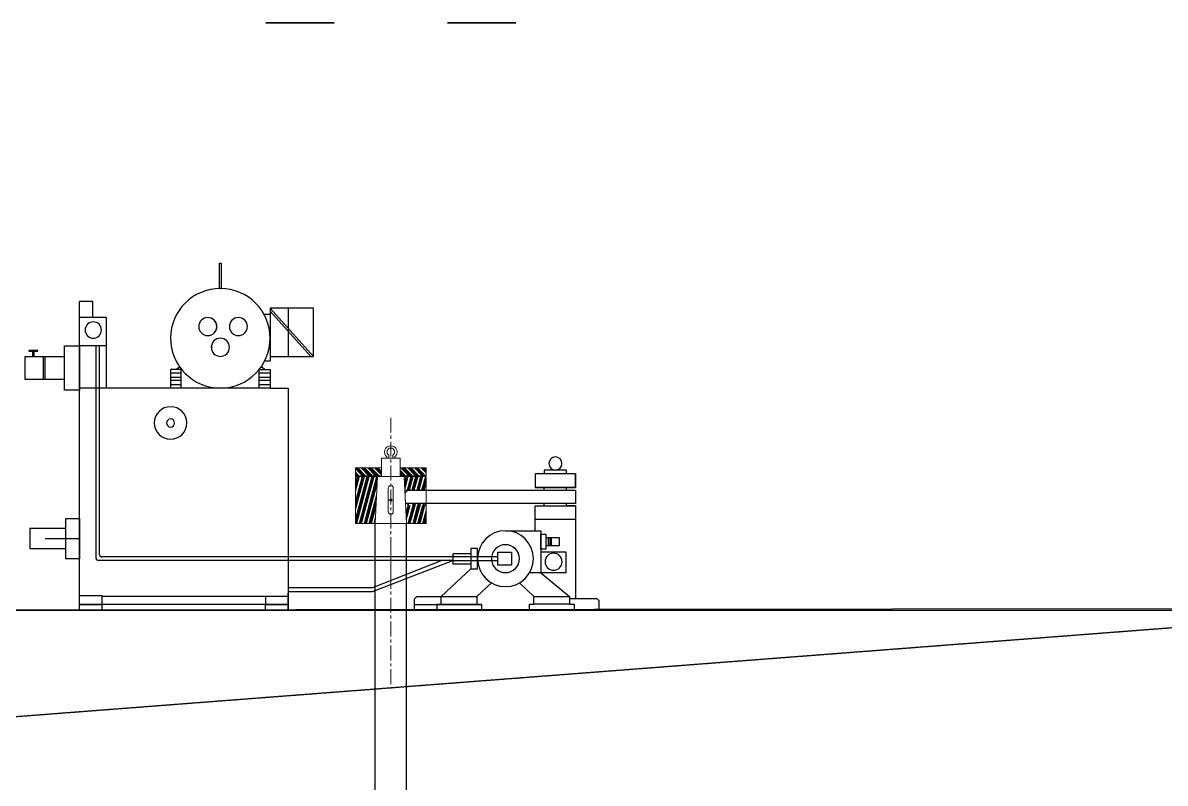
# Model space of a CAD drawing. Header units: inches. Extents: x 23291 to 181956, y 9161 to 51408.
# Drawn here: x 35630 to 38444, y 29855 to 31728 of the extents above; entities that cross this region are included whole.
import ezdxf

# ---------------------------------------------------------------- set-up
doc = ezdxf.new("R2010")
doc.units = ezdxf.units.IN
doc.header["$MEASUREMENT"] = 0
doc.linetypes.add('DASHEDX2', pattern=[1.5, 1, -0.5])
doc.linetypes.add('HIDDEN', pattern=[0.375, 0.25, -0.125])
for name, color, linetype in [('1', 3, 'Continuous'), ('PDF6_Geometry', 7, 'Continuous'), ('PDF9_Geometry', 7, 'Continuous'), ('PDF9_Solid Fills', 7, 'Continuous'), ('wl 2', 3, 'Continuous')]:
    doc.layers.add(name, color=color, linetype=linetype)
doc.layers.add('Hide', color=70, linetype='Continuous', lineweight=13, plot=False)

msp = doc.modelspace()

# ---------------------------------------------------------------- hatches: boundary and pattern name
at = {"layer": 'wl 2', "linetype": 'ByBlock', "true_color": 0x9898cc}
h = msp.add_hatch(dxfattribs=at)
h.set_pattern_fill('ANSI35', color=253, scale=550)
h.set_pattern_definition([(45, (-8435.48, -47105.92), (-97.22718, 97.22718), []), (45, (-8338.25, -47105.92), (-97.22718, 97.22718), [171.875, -34.375, 0, -34.375])])
h.paths.add_polyline_path([(36623.7, 30576.6), (36571.3, 30576.6), (36572.9, 30543.6), (36623.7, 30543.6)])

# ---------------------------------------------------------------- linework, layer by layer
for p, q in [((34749.3, 30281.1), (39024.9, 30285.8)), ((34750.6, 30281.2), (39024.5, 30281.2))]:
    msp.add_line(p, q)
msp.add_open_spline([(34750.6, 29952.4), (35946.9, 29444.2), (37677.8, 28674.5), (40065.5, 27740.8), (41120.6, 27390.4)], degree=3, knots=[0, 0, 0, 0, 3.550687, 6.365653, 6.365653, 6.365653, 6.365653])
msp.add_open_spline([(34750.6, 29952.4), (35946.9, 29444.2), (37677.8, 28674.5), (40065.5, 27740.8), (41120.6, 27390.4)], degree=3, knots=[0, 0, 0, 0, 3.550687, 6.365653, 6.365653, 6.365653, 6.365653])
at = {"layer": '1', "linetype": 'ByBlock'}
for p, q in [((36498.2, 26463.1), (36498.2, 30494.4)), ((36498.2, 29971.4), (36498.2, 30494.2)), ((36575.2, 26463.2), (36575.2, 30495.1)), ((36575.2, 29971.4), (36575.2, 30494.4)), ((36498.2, 26463.1), (36498.2, 30271.4)), ((36575.2, 26463.1), (36575.2, 30271))]:
    msp.add_line(p, q, dxfattribs=at)
at = {"layer": 'Hide', "linetype": 'HIDDEN'}
msp.add_line((34749.3, 30281.1), (41120.6, 30281.3), dxfattribs=at)
msp.add_line((34749.3, 30281.1), (41120.6, 30281.3), dxfattribs=at)
at = {"layer": 'PDF6_Geometry', "linetype": 'ByBlock', "lineweight": 35}
for points in [[(36397.2, 31727.7), (36228.7, 31727.7)], [(36676.2, 31727.7), (36844.7, 31727.7)], [(36397.2, 30281.1), (36228.8, 30281.1)], [(36676.2, 30281.1), (36844.7, 30281.1)]]:
    msp.add_lwpolyline(points, dxfattribs=at)
at = {"layer": 'PDF6_Geometry', "linetype": 'ByBlock', "lineweight": 18}
for points in [[(36536.7, 30754.8), (36536.7, 30718.3)], [(36536.7, 30754.8), (36536.7, 30718.3)], [(36536.7, 30710.8), (36536.7, 30703.3)], [(36536.7, 30710.8), (36536.7, 30703.3)], [(36526.7, 30655.3), (36526.7, 30658.3), (36523.7, 30661.8), (36521.7, 30666.3), (36521.2, 30670.8), (36522.2, 30675.3), (36524.7, 30679.8), (36527.7, 30682.8), (36532.2, 30684.8), (36536.7, 30685.8), (36541.2, 30684.8), (36545.7, 30682.8), (36548.7, 30679.8), (36551.2, 30675.3), (36552.2, 30670.8), (36551.2, 30666.3), (36549.7, 30661.8), (36546.2, 30658.3), (36546.2, 30655.3)], [(36526.7, 30655.3), (36526.7, 30658.3), (36523.7, 30661.8), (36521.7, 30666.3), (36521.2, 30670.8), (36522.2, 30675.3), (36524.7, 30679.8), (36527.7, 30682.8), (36532.2, 30684.8), (36536.7, 30685.8), (36541.2, 30684.8), (36545.7, 30682.8), (36548.7, 30679.8), (36551.2, 30675.3), (36552.2, 30670.8), (36551.2, 30666.3), (36549.7, 30661.8), (36546.2, 30658.3), (36546.2, 30655.3)], [(36536.7, 30695.8), (36536.7, 30659.3)], [(36536.7, 30695.8), (36536.7, 30659.3)], [(36559.7, 30631.4), (36623.7, 30631.4), (36623.7, 30611.9), (36559.7, 30611.9), (36559.7, 30655.3), (36513.7, 30655.3), (36513.7, 30611.9), (36449.7, 30611.9), (36449.7, 30631.4)], [(36559.7, 30631.4), (36623.7, 30631.4), (36623.7, 30611.9), (36559.7, 30611.9), (36559.7, 30655.3), (36513.7, 30655.3), (36513.7, 30611.9), (36449.7, 30611.9), (36449.7, 30631.4)], [(36536.7, 30651.9), (36536.7, 30644.4)], [(36536.7, 30651.9), (36536.7, 30644.4)], [(36469.2, 30611.9), (36449.7, 30631.4), (36513.7, 30631.4)], [(36469.2, 30611.9), (36449.7, 30631.4), (36513.7, 30631.4)], [(36466.7, 30611.9), (36449.7, 30628.9)], [(36466.7, 30611.9), (36449.7, 30628.9)], [(36458.2, 30611.9), (36449.7, 30620.4)], [(36458.2, 30611.9), (36449.7, 30620.4)], [(36455.7, 30611.9), (36449.7, 30617.9)], [(36455.7, 30611.9), (36449.7, 30617.9)], [(36471.7, 30611.9), (36452.7, 30631.4)], [(36471.7, 30611.9), (36452.7, 30631.4)], [(36474.7, 30611.9), (36455.2, 30631.4)], [(36474.7, 30611.9), (36455.2, 30631.4)], [(36482.7, 30611.9), (36463.7, 30631.4)], [(36482.7, 30611.9), (36463.7, 30631.4)], [(36485.7, 30611.9), (36466.2, 30631.4)], [(36485.7, 30611.9), (36466.2, 30631.4)], [(36488.2, 30611.9), (36469.2, 30631.4)], [(36488.2, 30611.9), (36469.2, 30631.4)], [(36491.2, 30611.9), (36471.7, 30631.4)], [(36491.2, 30611.9), (36471.7, 30631.4)], [(36499.2, 30611.9), (36479.7, 30631.4)], [(36499.2, 30611.9), (36479.7, 30631.4)], [(36502.2, 30611.9), (36482.7, 30631.4)], [(36502.2, 30611.9), (36482.7, 30631.4)], [(36504.7, 30611.9), (36485.2, 30631.4)], [(36504.7, 30611.9), (36485.2, 30631.4)], [(36507.7, 30611.9), (36488.2, 30631.4)], [(36507.7, 30611.9), (36488.2, 30631.4)], [(36513.7, 30613.9), (36496.2, 30631.4)], [(36513.7, 30613.9), (36496.2, 30631.4)], [(36513.7, 30616.9), (36499.2, 30631.4)], [(36513.7, 30616.9), (36499.2, 30631.4)], [(36513.7, 30619.4), (36501.7, 30631.4)], [(36513.7, 30619.4), (36501.7, 30631.4)], [(36513.7, 30622.4), (36504.7, 30631.4)], [(36513.7, 30622.4), (36504.7, 30631.4)], [(36513.7, 30630.4), (36512.7, 30631.4)], [(36513.7, 30630.4), (36512.7, 30631.4)], [(36536.7, 30637.4), (36536.7, 30600.4)], [(36536.7, 30637.4), (36536.7, 30600.4)], [(36573.2, 30611.9), (36559.7, 30625.4)], [(36573.2, 30611.9), (36559.7, 30625.4)], [(36570.2, 30611.9), (36559.7, 30622.4)], [(36570.2, 30611.9), (36559.7, 30622.4)], [(36567.7, 30611.9), (36559.7, 30619.9)], [(36567.7, 30611.9), (36559.7, 30619.9)], [(36564.7, 30611.9), (36559.7, 30616.9)], [(36564.7, 30611.9), (36559.7, 30616.9)], [(36581.2, 30611.9), (36561.7, 30631.4)], [(36581.2, 30611.9), (36561.7, 30631.4)], [(36584.2, 30611.9), (36564.7, 30631.4)], [(36584.2, 30611.9), (36564.7, 30631.4)], [(36586.7, 30611.9), (36567.2, 30631.4)], [(36586.7, 30611.9), (36567.2, 30631.4)], [(36589.7, 30611.9), (36570.2, 30631.4)], [(36589.7, 30611.9), (36570.2, 30631.4)], [(36597.7, 30611.9), (36578.2, 30631.4)], [(36597.7, 30611.9), (36578.2, 30631.4)], [(36600.2, 30611.9), (36581.2, 30631.4)], [(36600.2, 30611.9), (36581.2, 30631.4)], [(36603.2, 30611.9), (36583.7, 30631.4)], [(36603.2, 30611.9), (36583.7, 30631.4)], [(36605.7, 30611.9), (36586.7, 30631.4)], [(36605.7, 30611.9), (36586.7, 30631.4)], [(36614.2, 30611.9), (36594.7, 30631.4)], [(36614.2, 30611.9), (36594.7, 30631.4)], [(36616.7, 30611.9), (36597.7, 30631.4)], [(36616.7, 30611.9), (36597.7, 30631.4)], [(36619.7, 30611.9), (36600.2, 30631.4)], [(36619.7, 30611.9), (36600.2, 30631.4)], [(36622.2, 30611.9), (36602.7, 30631.4)], [(36622.2, 30611.9), (36602.7, 30631.4)], [(36623.7, 30618.9), (36611.2, 30631.4)], [(36623.7, 30618.9), (36611.2, 30631.4)], [(36623.7, 30621.4), (36613.7, 30631.4)], [(36623.7, 30621.4), (36613.7, 30631.4)], [(36623.7, 30624.4), (36616.7, 30631.4)], [(36623.7, 30624.4), (36616.7, 30631.4)], [(36623.7, 30626.9), (36619.2, 30631.4)], [(36623.7, 30626.9), (36619.2, 30631.4)], [(36452.7, 30611.9), (36449.7, 30614.9)], [(36452.7, 30611.9), (36449.7, 30614.9)], [(36450.2, 30611.9), (36449.7, 30612.4)], [(36450.2, 30611.9), (36449.7, 30612.4)], [(36449.7, 30494.4), (36623.7, 30494.4), (36623.7, 30610.4), (36559.7, 30610.4)], [(36449.7, 30528.4), (36471.7, 30610.4)], [(36449.7, 30572.9), (36459.7, 30610.4)], [(36449.7, 30535.4), (36469.7, 30610.4)], [(36449.7, 30580.4), (36457.7, 30610.4)], [(36472.7, 30494.4), (36503.7, 30610.4), (36498.2, 30494.4), (36449.7, 30494.4), (36449.7, 30610.4), (36513.7, 30610.4)], [(36449.7, 30498.4), (36479.7, 30610.4)], [(36449.7, 30542.9), (36467.7, 30610.4)], [(36449.7, 30587.9), (36455.7, 30610.4)], [(36449.7, 30505.9), (36477.7, 30610.4)], [(36449.7, 30550.4), (36465.7, 30610.4)], [(36449.7, 30595.4), (36453.7, 30610.4)], [(36449.7, 30494.4), (36623.7, 30494.4), (36623.7, 30610.4), (36559.7, 30610.4)], [(36449.7, 30528.4), (36471.7, 30610.4)], [(36449.7, 30572.9), (36459.7, 30610.4)], [(36449.7, 30535.4), (36469.7, 30610.4)], [(36449.7, 30580.4), (36457.7, 30610.4)], [(36472.7, 30494.4), (36503.7, 30610.4), (36498.2, 30494.4), (36449.7, 30494.4), (36449.7, 30610.4), (36513.7, 30610.4)], [(36449.7, 30498.4), (36479.7, 30610.4)], [(36449.7, 30542.9), (36467.7, 30610.4)], [(36449.7, 30587.9), (36455.7, 30610.4)], [(36449.7, 30505.9), (36477.7, 30610.4)], [(36449.7, 30550.4), (36465.7, 30610.4)], [(36449.7, 30595.4), (36453.7, 30610.4)], [(36450.7, 30494.4), (36481.7, 30610.4)], [(36450.7, 30494.4), (36481.7, 30610.4)], [(36452.7, 30494.4), (36483.7, 30610.4)], [(36452.7, 30494.4), (36483.7, 30610.4)], [(36458.7, 30494.4), (36489.7, 30610.4)], [(36458.7, 30494.4), (36489.7, 30610.4)], [(36460.7, 30494.4), (36491.7, 30610.4)], [(36460.7, 30494.4), (36491.7, 30610.4)], [(36462.7, 30494.4), (36493.7, 30610.4)], [(36462.7, 30494.4), (36493.7, 30610.4)], [(36464.7, 30494.4), (36495.7, 30610.4)], [(36464.7, 30494.4), (36495.7, 30610.4)], [(36470.7, 30494.4), (36501.7, 30610.4)], [(36470.7, 30494.4), (36501.7, 30610.4)], [(36474.7, 30494.4), (36503.2, 30601.4)], [(36474.7, 30494.4), (36503.2, 30601.4)], [(36476.7, 30494.4), (36502.7, 30592.4)], [(36476.7, 30494.4), (36502.7, 30592.4)], [(36575.2, 30494.4), (36569.7, 30610.4), (36513.7, 30610.4), (36503.7, 30610.4)], [(36575.2, 30494.4), (36569.7, 30610.4), (36513.7, 30610.4), (36503.7, 30610.4)], [(36513.7, 30611.9), (36513.7, 30610.9), (36512.7, 30610.4)], [(36513.7, 30611.9), (36513.7, 30610.9), (36512.7, 30610.4)], [(36536.7, 30592.9), (36536.7, 30585.4)], [(36536.7, 30592.9), (36536.7, 30585.4)], [(36560.7, 30610.4), (36559.7, 30610.9), (36559.7, 30611.9)], [(36560.7, 30610.4), (36559.7, 30610.9), (36559.7, 30611.9)], [(36570.2, 30596.9), (36573.7, 30610.4)], [(36570.2, 30596.9), (36573.7, 30610.4)], [(36570.7, 30584.4), (36577.7, 30610.4)], [(36570.7, 30590.9), (36575.7, 30610.4)], [(36570.7, 30584.4), (36577.7, 30610.4)], [(36570.7, 30590.9), (36575.7, 30610.4)], [(36571.2, 30578.4), (36579.7, 30610.4)], [(36571.2, 30578.4), (36579.7, 30610.4)], [(36576.6, 30576.6), (36585.7, 30610.4)], [(36576.6, 30576.6), (36585.7, 30610.4)], [(36578.6, 30576.6), (36587.7, 30610.4)], [(36578.6, 30576.6), (36587.7, 30610.4)], [(36580.6, 30576.6), (36589.7, 30610.4)], [(36580.6, 30576.6), (36589.7, 30610.4)], [(36582.6, 30576.6), (36591.7, 30610.4)], [(36582.6, 30576.6), (36591.7, 30610.4)], [(36588.6, 30576.6), (36597.7, 30610.4)], [(36588.6, 30576.6), (36597.7, 30610.4)], [(36590.6, 30576.6), (36599.7, 30610.4)], [(36590.6, 30576.6), (36599.7, 30610.4)], [(36592.6, 30576.6), (36601.7, 30610.4)], [(36592.6, 30576.6), (36601.7, 30610.4)], [(36594.6, 30576.6), (36603.7, 30610.4)], [(36594.6, 30576.6), (36603.7, 30610.4)], [(36600.6, 30576.6), (36609.7, 30610.4)], [(36600.6, 30576.6), (36609.7, 30610.4)], [(36602.6, 30576.6), (36611.7, 30610.4)], [(36602.6, 30576.6), (36611.7, 30610.4)], [(36604.6, 30576.6), (36613.7, 30610.4)], [(36604.6, 30576.6), (36613.7, 30610.4)], [(36606.6, 30576.6), (36615.7, 30610.4)], [(36606.6, 30576.6), (36615.7, 30610.4)], [(36612.6, 30576.6), (36621.7, 30610.4)], [(36612.6, 30576.6), (36621.7, 30610.4)], [(36614.6, 30576.6), (36623.7, 30609.9)], [(36614.7, 30576.6), (36623.7, 30609.9)], [(36616.7, 30576.6), (36623.7, 30602.4)], [(36616.7, 30576.6), (36623.7, 30602.4)], [(36618.7, 30576.6), (36623.7, 30594.9)], [(36618.7, 30576.6), (36623.7, 30594.9)], [(36482.7, 30494.4), (36501.7, 30564.9)], [(36482.7, 30494.4), (36501.7, 30564.9)], [(36536.7, 30578.4), (36536.7, 30541.4)], [(36536.7, 30578.4), (36536.7, 30541.4)], [(36572, 30562.3), (36571.7, 30562.9)], [(36572, 30562.3), (36571.7, 30562.9)], [(36484.7, 30494.4), (36501.2, 30555.4)], [(36484.7, 30494.4), (36501.2, 30555.4)], [(36486.7, 30494.4), (36500.7, 30546.4)], [(36486.7, 30494.4), (36500.7, 30546.4)], [(36488.7, 30494.4), (36500.2, 30537.4)], [(36488.7, 30494.4), (36500.2, 30537.4)], [(36541.7, 30551.9), (36531.2, 30551.9)], [(36541.7, 30551.9), (36531.2, 30551.9)], [(36536.7, 30533.9), (36536.7, 30526.9)], [(36536.7, 30533.9), (36536.7, 30526.9)], [(36572.2, 30557.9), (36572.2, 30557.9)], [(36572.2, 30557.9), (36572.2, 30557.9)], [(36572.5, 30551.8), (36572.2, 30552.4)], [(36572.5, 30551.8), (36572.2, 30552.4)], [(36574.2, 30521.4), (36578.7, 30538.9), (36576.4, 30543.6)], [(36574.2, 30521.4), (36578.7, 30538.9), (36576.4, 30543.6)], [(36574.2, 30515.4), (36580.7, 30538.9)], [(36574.2, 30515.4), (36580.7, 30538.9)], [(36574.7, 30502.4), (36584.7, 30538.9)], [(36574.7, 30508.9), (36582.7, 30538.9)], [(36574.7, 30502.4), (36584.7, 30538.9)], [(36574.7, 30508.9), (36582.7, 30538.9)], [(36578.7, 30494.4), (36590.7, 30538.9)], [(36578.7, 30494.4), (36590.7, 30538.9)], [(36581.2, 30538.9), (36578.9, 30543.6)], [(36581.2, 30538.9), (36579, 30543.6)], [(36580.7, 30494.4), (36592.7, 30538.9)], [(36580.7, 30494.4), (36592.7, 30538.9)], [(36582.7, 30494.4), (36594.7, 30538.9)], [(36582.7, 30494.4), (36594.7, 30538.9)], [(36584.7, 30494.4), (36596.7, 30538.9)], [(36584.7, 30494.4), (36596.7, 30538.9)], [(36591.7, 30538.9), (36589.5, 30543.6)], [(36591.7, 30538.9), (36589.5, 30543.6)], [(36590.7, 30494.4), (36602.7, 30538.9)], [(36590.7, 30494.4), (36602.7, 30538.9)], [(36593.7, 30538.9), (36591.5, 30543.6)], [(36593.7, 30538.9), (36591.5, 30543.6)], [(36592.7, 30494.4), (36604.7, 30538.9)], [(36592.7, 30494.4), (36604.7, 30538.9)], [(36595.7, 30538.9), (36593.5, 30543.6)], [(36595.7, 30538.9), (36593.5, 30543.6)], [(36594.7, 30494.4), (36606.7, 30538.9), (36604.4, 30543.6)], [(36594.7, 30494.4), (36606.7, 30538.9), (36604.4, 30543.6)], [(36598.2, 30538.9), (36595.9, 30543.6)], [(36598.2, 30538.9), (36595.9, 30543.6)], [(36596.7, 30494.4), (36608.7, 30538.9), (36606.5, 30543.6)], [(36596.7, 30494.4), (36608.7, 30538.9), (36606.5, 30543.6)], [(36604.2, 30538.9), (36602, 30543.6)], [(36604.2, 30538.9), (36602, 30543.6)], [(36602.7, 30494.4), (36614.7, 30538.9)], [(36602.7, 30494.4), (36614.7, 30538.9)], [(36604.7, 30494.4), (36616.7, 30538.9)], [(36604.7, 30494.4), (36616.7, 30538.9)], [(36606.7, 30494.4), (36618.7, 30538.9)], [(36606.7, 30494.4), (36618.7, 30538.9)], [(36610.7, 30538.9), (36608.5, 30543.6)], [(36610.7, 30538.9), (36608.5, 30543.6)], [(36608.7, 30494.4), (36620.7, 30538.9)], [(36608.7, 30494.4), (36620.7, 30538.9)], [(36617.2, 30538.9), (36615, 30543.6)], [(36617.2, 30538.9), (36615, 30543.6)], [(36619.2, 30538.9), (36617, 30543.6)], [(36619.2, 30538.9), (36617, 30543.6)], [(36621.7, 30538.9), (36619.4, 30543.6)], [(36621.7, 30538.9), (36619.4, 30543.6)], [(36624.2, 30538.9), (36623.7, 30539.4), (36624.2, 30538.9), (36623.7, 30539.4), (36623.7, 30538.9), (36621.5, 30543.6)], [(36624.2, 30538.9), (36623.7, 30539.4), (36624.2, 30538.9), (36623.7, 30539.4), (36623.7, 30538.9), (36621.5, 30543.6)], [(36623.7, 30556.9), (36623.7, 30556.4), (36623.7, 30556.9)], [(36623.7, 30556.9), (36623.7, 30556.4), (36623.7, 30556.9)], [(36494.7, 30494.4), (36498.7, 30509.9)], [(36494.7, 30494.4), (36498.7, 30509.9)], [(36536.7, 30519.4), (36536.7, 30482.4)], [(36536.7, 30519.4), (36536.7, 30482.4)], [(36614.7, 30494.4), (36623.7, 30527.9)], [(36614.7, 30494.4), (36623.7, 30527.9)], [(36616.7, 30494.4), (36623.7, 30520.4)], [(36616.7, 30494.4), (36623.7, 30520.4)], [(36618.7, 30494.4), (36623.7, 30512.9)], [(36618.7, 30494.4), (36623.7, 30512.9)], [(36620.7, 30494.4), (36623.7, 30505.4)], [(36620.7, 30494.4), (36623.7, 30505.4)], [(36496.7, 30494.4), (36498.2, 30500.4)], [(36496.7, 30494.4), (36498.2, 30500.4)], [(36536.7, 30475.4), (36536.7, 30467.9)], [(36536.7, 30475.4), (36536.7, 30467.9)], [(36575.2, 30494.4), (36623.7, 30494.4)], [(36575.2, 30494.4), (36623.7, 30494.4)], [(36536.7, 30460.4), (36536.7, 30333.2)], [(36536.7, 30460.4), (36536.7, 30333.2)], [(36498.2, 30109.1), (36498.2, 30312.1)], [(36498.2, 30109.1), (36498.2, 30312.1)], [(36536.7, 30326.6), (36536.7, 30319.1)], [(36536.7, 30326.6), (36536.7, 30319.1)], [(36536.7, 30311.6), (36536.7, 30275.1)], [(36536.7, 30311.6), (36536.7, 30275.1)], [(36536.7, 30267.6), (36536.7, 30260.1)], [(36536.7, 30267.6), (36536.7, 30260.1)], [(36536.7, 30252.6), (36536.7, 30216.1)], [(36536.7, 30252.6), (36536.7, 30216.1)], [(36536.7, 30208.6), (36536.7, 30201.1)], [(36536.7, 30208.6), (36536.7, 30201.1)], [(36536.7, 30194.1), (36536.7, 30157.1)], [(36536.7, 30194.1), (36536.7, 30157.1)], [(36536.7, 30149.6), (36536.7, 30142.6)], [(36536.7, 30149.6), (36536.7, 30142.6)], [(36536.7, 30135.1), (36536.7, 30098.1)], [(36536.7, 30135.1), (36536.7, 30098.1)]]:
    msp.add_lwpolyline(points, dxfattribs=at)
msp.add_lwpolyline([(36541.7, 30655.3), (36541.7, 30662.8, 3.443356), (36531.7, 30662.8), (36531.7, 30655.3)], format="xyb", dxfattribs=at)
msp.add_lwpolyline([(36541.7, 30655.3), (36541.7, 30662.8, 3.443356), (36531.7, 30662.8), (36531.7, 30655.3)], format="xyb", dxfattribs=at)
for points in [[(36542.7, 30581.4), (36542.7, 30523.4), (36542.2, 30520.4), (36539.7, 30517.9), (36536.7, 30516.9), (36533.7, 30517.9), (36531.2, 30520.4), (36530.2, 30523.4), (36530.2, 30581.4), (36531.2, 30584.4), (36533.7, 30586.9), (36536.7, 30587.9), (36539.7, 30586.9), (36542.2, 30584.4)], [(36542.7, 30581.4), (36542.7, 30523.4), (36542.2, 30520.4), (36539.7, 30517.9), (36536.7, 30516.9), (36533.7, 30517.9), (36531.2, 30520.4), (36530.2, 30523.4), (36530.2, 30581.4), (36531.2, 30584.4), (36533.7, 30586.9), (36536.7, 30587.9), (36539.7, 30586.9), (36542.2, 30584.4)], [(36534.2, 30551.9), (36535.2, 30553.9), (36536.7, 30554.4), (36538.2, 30553.9), (36539.2, 30551.9), (36538.2, 30550.4), (36536.7, 30549.9), (36535.2, 30550.4)], [(36534.2, 30551.9), (36535.2, 30553.9), (36536.7, 30554.4), (36538.2, 30553.9), (36539.2, 30551.9), (36538.2, 30550.4), (36536.7, 30549.9), (36535.2, 30550.4)], [(36534.7, 30551.9), (36535.2, 30553.4), (36536.7, 30553.9), (36538.2, 30553.4), (36538.7, 30551.9), (36538.2, 30550.9), (36536.7, 30550.4), (36535.2, 30550.9)], [(36534.7, 30551.9), (36535.2, 30553.4), (36536.7, 30553.9), (36538.2, 30553.4), (36538.7, 30551.9), (36538.2, 30550.9), (36536.7, 30550.4), (36535.2, 30550.9)], [(36624.2, 30556.9), (36623.7, 30557.4), (36624.2, 30556.9), (36623.7, 30557.4)], [(36624.2, 30556.9), (36623.7, 30557.4), (36624.2, 30556.9), (36623.7, 30557.4)]]:
    msp.add_lwpolyline(points, close=True, dxfattribs=at)
at = {"layer": 'PDF9_Geometry', "lineweight": 25}
for p, q in [((36114.5, 31073.1), (36114.5, 31136)), ((36114.5, 31136), (36118.9, 31136)), ((36114.5, 31073.1), (36114.5, 31136)), ((36114.5, 31136), (36118.9, 31136)), ((36118.9, 31136), (36118.9, 31073.1)), ((36118.9, 31136), (36118.9, 31073.1)), ((36118.9, 31073.1), (36116.7, 31073.1)), ((36116.7, 31073.1), (36118.9, 31073.1)), ((36118.9, 31073.1), (36116.7, 31073.1)), ((36116.7, 31073.1), (36118.9, 31073.1)), ((35769.5, 30281.1), (35769.5, 31041.2)), ((35802.7, 31041.2), (35769.5, 31041.2)), ((35769.6, 30281.1), (35769.6, 31041.2)), ((35802.7, 31041.2), (35769.6, 31041.2)), ((35802.7, 31002.8), (35802.7, 31041.2)), ((35802.7, 31002.8), (35802.7, 31041.2)), ((36346.2, 31024.7), (36239.2, 31024.7)), ((36239.2, 31024.7), (36239.2, 30965.5)), ((36239.2, 31024.7), (36346.2, 30906.1)), ((36346.2, 30906.1), (36239.2, 31024.7)), ((36339.4, 30906.1), (36239.2, 31017.1)), ((36346.2, 31024.7), (36239.3, 31024.7)), ((36239.3, 31024.7), (36239.3, 30965.5)), ((36239.3, 31024.7), (36346.2, 30906.1)), ((36346.2, 30906.1), (36239.3, 31024.7)), ((36339.4, 30906.1), (36239.3, 31017.1)), ((36283.4, 31024.7), (36283.4, 30906.1)), ((36283.4, 31024.7), (36283.4, 30906.1)), ((36346.2, 30906.1), (36346.2, 31024.7)), ((36346.2, 30906.1), (36346.2, 31024.7)), ((35769.5, 31002.8), (35835.6, 31002.8)), ((35769.6, 31002.8), (35835.7, 31002.8)), ((35835.6, 31002.8), (35835.6, 30965.5)), ((35835.7, 31002.8), (35835.7, 30965.5)), ((36239.2, 31009.3), (36223.6, 31009.3)), ((36239.3, 31009.3), (36223.7, 31009.3)), ((35769.5, 30932.4), (35769.5, 30965.5)), ((35769.6, 30932.4), (35769.6, 30965.5)), ((35835.6, 30965.5), (35835.6, 30827.9)), ((35835.7, 30965.5), (35835.7, 30827.9)), ((36239.2, 30965.5), (36239.2, 30893.9)), ((36239.3, 30965.5), (36239.3, 30893.9)), ((35732.9, 30823), (35732.9, 30932.4)), ((35732.9, 30932.4), (35769.5, 30932.4)), ((35732.9, 30823), (35732.9, 30932.4)), ((35732.9, 30932.4), (35769.6, 30932.4)), ((35769.5, 30932.4), (35769.5, 30823)), ((35835.6, 30932.4), (35769.5, 30932.4)), ((35769.6, 30932.4), (35769.6, 30823)), ((35835.7, 30932.4), (35769.6, 30932.4)), ((35810.6, 30411.9), (35810.6, 30932.4)), ((35810.6, 30411.9), (35810.6, 30932.4)), ((35819.4, 30417.3), (35819.4, 30932.4)), ((35819.4, 30417.3), (35819.4, 30932.4)), ((35732.9, 30905.1), (35635.1, 30905.1)), ((35635.1, 30905.1), (35635.1, 30850.3)), ((35732.9, 30905.1), (35635.2, 30905.1)), ((35635.2, 30905.1), (35635.2, 30850.3)), ((35649.4, 30920.9), (35645, 30920.9)), ((35645, 30920.9), (35645, 30918.7)), ((35645, 30918.7), (35667, 30918.7)), ((35649.4, 30920.9), (35645.1, 30920.9)), ((35645.1, 30920.9), (35645.1, 30918.7)), ((35645.1, 30918.7), (35667, 30918.7)), ((35667, 30920.9), (35649.4, 30920.9)), ((35667, 30920.9), (35649.4, 30920.9)), ((35653.8, 30918.7), (35653.8, 30905.1)), ((35653.8, 30918.7), (35653.8, 30905.1)), ((35658.2, 30905.1), (35658.2, 30918.7)), ((35658.2, 30905.1), (35658.2, 30918.7)), ((35667, 30918.7), (35667, 30920.9)), ((35667, 30918.7), (35667, 30920.9)), ((35680.4, 30905.1), (35680.4, 30850.3)), ((35680.4, 30905.1), (35680.4, 30850.3)), ((35684.1, 30905.1), (35684.1, 30850.3)), ((35684.1, 30905.1), (35684.1, 30850.3)), ((36239.2, 30906.1), (36346.2, 30906.1)), ((36239.3, 30906.1), (36346.2, 30906.1)), ((36020.3, 30873.4), (35993.7, 30873.4)), ((35993.7, 30873.4), (35993.7, 30828.4)), ((36020.3, 30873.4), (35993.8, 30873.4)), ((35993.8, 30873.4), (35993.8, 30828.4)), ((36006.9, 30873.4), (36016.3, 30880)), ((36006.9, 30873.4), (36016.4, 30880)), ((36020.3, 30827.9), (36020.3, 30873.4)), ((36020.3, 30827.9), (36020.3, 30873.4)), ((36212.7, 30828.4), (36212.7, 30873.4)), ((36212.7, 30873.4), (36239.2, 30873.4)), ((36212.7, 30828.4), (36212.7, 30873.4)), ((36212.7, 30873.4), (36239.3, 30873.4)), ((36226.1, 30873.4), (36216.8, 30880)), ((36226.1, 30873.4), (36216.9, 30880)), ((36239.2, 30893.9), (36225.4, 30893.9)), ((36239.3, 30893.9), (36225.4, 30893.9)), ((36239.2, 30873.4), (36239.2, 30827.9)), ((36239.3, 30873.4), (36239.3, 30827.9)), ((35635.1, 30850.3), (35732.9, 30850.3)), ((35635.2, 30850.3), (35732.9, 30850.3)), ((36020.3, 30864.7), (35993.7, 30864.7)), ((36020.3, 30854.2), (35993.7, 30854.2)), ((36020.3, 30846.2), (35993.7, 30846.2)), ((36020.3, 30864.7), (35993.8, 30864.7)), ((36020.3, 30854.2), (35993.8, 30854.2)), ((36020.3, 30846.2), (35993.8, 30846.2)), ((36239.2, 30864.7), (36212.7, 30864.7)), ((36239.3, 30864.7), (36212.7, 30864.7)), ((36239.2, 30854.2), (36212.7, 30854.2)), ((36239.3, 30854.2), (36212.7, 30854.2)), ((36239.2, 30846.2), (36212.7, 30846.2)), ((36239.3, 30846.2), (36212.7, 30846.2)), ((35769.5, 30823), (35732.9, 30823)), ((35769.6, 30823), (35732.9, 30823)), ((36239.2, 30827.9), (35769.5, 30827.9)), ((36239.3, 30827.9), (35769.6, 30827.9)), ((36020.3, 30836.2), (35993.7, 30836.2)), ((36020.3, 30836.2), (35993.8, 30836.2)), ((36239.2, 30836.2), (36212.7, 30836.2)), ((36239.3, 30836.2), (36212.7, 30836.2)), ((36239.2, 30827.9), (36283.4, 30827.9)), ((36239.3, 30827.9), (36283.4, 30827.9)), ((36283.4, 30827.9), (36283.4, 30281.1)), ((36283.4, 30827.9), (36283.4, 30281.1)), ((36892.5, 30616.3), (36892.5, 30583.1)), ((36991.5, 30616.3), (36892.5, 30616.3)), ((36892.5, 30616.3), (36892.5, 30583.1)), ((36991.6, 30616.3), (36892.5, 30616.3)), ((36969.6, 30625.5), (36914.5, 30625.5)), ((36914.5, 30625.5), (36914.5, 30616.3)), ((36969.6, 30625.5), (36914.5, 30625.5)), ((36914.5, 30625.5), (36914.5, 30616.3)), ((36969.6, 30616.3), (36969.6, 30625.5)), ((36969.6, 30616.3), (36969.6, 30625.5)), ((36991.5, 30616.3), (36991.5, 30583.1)), ((36991.5, 30583.1), (36991.5, 30616.3)), ((36991.6, 30616.3), (36991.6, 30583.1)), ((36991.6, 30583.1), (36991.6, 30616.3)), ((36571.3, 30576.6), (36892.5, 30576.6)), ((36571.3, 30576.6), (36892.5, 30576.6)), ((36991.5, 30583.1), (36892.5, 30583.1)), ((36892.5, 30583.1), (36991.5, 30583.1)), ((36991.6, 30583.1), (36892.5, 30583.1)), ((36892.5, 30583.1), (36991.6, 30583.1)), ((36892.5, 30576.6), (36991.5, 30576.6)), ((36892.5, 30576.6), (36991.6, 30576.6)), ((36914.5, 30576.6), (36914.5, 30583.1)), ((36914.5, 30576.6), (36914.5, 30583.1)), ((36969.6, 30576.6), (36969.6, 30583.1)), ((36969.6, 30576.6), (36969.6, 30583.1)), ((36991.5, 30576.6), (36991.5, 30543.7)), ((36991.6, 30576.6), (36991.6, 30543.7)), ((36892.5, 30543.7), (36572.9, 30543.6)), ((36892.5, 30543.7), (36572.9, 30543.6)), ((36991.5, 30543.7), (36892.5, 30543.7)), ((36991.6, 30543.7), (36892.5, 30543.7)), ((36892.5, 30476.2), (36892.5, 30537.6)), ((36892.5, 30537.6), (36991.5, 30537.6)), ((36892.5, 30537.6), (36914.5, 30537.6)), ((36892.5, 30476.2), (36892.5, 30537.6)), ((36892.5, 30537.6), (36991.6, 30537.6)), ((36892.5, 30537.6), (36914.5, 30537.6)), ((36914.5, 30537.6), (36914.5, 30543.7)), ((36914.5, 30537.6), (36914.5, 30543.7)), ((36969.6, 30537.6), (36969.6, 30543.7)), ((36969.6, 30537.6), (36969.6, 30543.7)), ((36991.5, 30537.6), (36969.6, 30537.6)), ((36991.6, 30537.6), (36969.6, 30537.6)), ((36991.5, 30537.6), (36991.5, 30309.9)), ((36991.6, 30537.6), (36991.6, 30309.9)), ((35736.2, 30407.5), (35736.2, 30506.9)), ((35736.2, 30506.9), (35769.5, 30506.9)), ((35736.2, 30407.5), (35736.2, 30506.9)), ((35736.2, 30506.9), (35769.6, 30506.9)), ((35769.5, 30506.9), (35769.5, 30407.5)), ((35769.6, 30506.9), (35769.6, 30407.5)), ((36991.5, 30504.5), (36892.5, 30504.5)), ((36991.6, 30504.5), (36892.5, 30504.5)), ((35736.2, 30482.1), (35647.4, 30482.1)), ((35647.4, 30482.1), (35647.4, 30432.4)), ((35736.2, 30482.1), (35647.5, 30482.1)), ((35647.5, 30482.1), (35647.5, 30432.4)), ((35769.5, 30457.2), (35769.5, 30482.1)), ((35769.6, 30457.2), (35769.6, 30482.1)), ((36819, 30476.2), (36905.9, 30476.2)), ((36819, 30476.2), (36905.9, 30476.2)), ((36905.9, 30476.2), (36905.9, 30372.5)), ((36905.9, 30476.2), (36905.9, 30372.5)), ((35685.6, 30457.2), (35769.5, 30457.2)), ((35685.7, 30457.2), (35769.6, 30457.2)), ((36905.9, 30474.3), (36905.9, 30424.3)), ((36905.9, 30474.3), (36905.9, 30424.3)), ((36905.9, 30430.9), (36905.9, 30468.4)), ((36905.9, 30468.4), (36918.4, 30468.4)), ((36905.9, 30430.9), (36905.9, 30468.4)), ((36905.9, 30468.4), (36918.5, 30468.4)), ((36918.4, 30468.4), (36918.4, 30430.9)), ((36951.8, 30458.9), (36918.4, 30458.9)), ((36918.5, 30468.4), (36918.5, 30430.9)), ((36951.8, 30458.9), (36918.5, 30458.9)), ((36924.4, 30458.9), (36924.4, 30440.4)), ((36924.4, 30458.9), (36924.4, 30440.4)), ((36928.3, 30458.9), (36928.3, 30440.4)), ((36928.3, 30458.9), (36928.3, 30440.4)), ((36931.6, 30458.9), (36931.6, 30440.4)), ((36931.6, 30458.9), (36931.6, 30440.4)), ((36951.8, 30440.4), (36951.8, 30458.9)), ((36951.8, 30440.4), (36951.8, 30458.9)), ((35647.4, 30432.4), (35736.2, 30432.4)), ((35647.5, 30432.4), (35736.2, 30432.4)), ((36733.5, 30420), (36689.2, 30420)), ((36689.2, 30420), (36689.2, 30395.1)), ((36733.6, 30420), (36689.2, 30420)), ((36689.2, 30420), (36689.2, 30395.1)), ((36750.2, 30432.4), (36733.5, 30432.4)), ((36733.5, 30432.4), (36733.5, 30382.7)), ((36750.2, 30432.4), (36733.6, 30432.4)), ((36733.6, 30432.4), (36733.6, 30382.7)), ((36750.2, 30382.7), (36750.2, 30432.4)), ((36750.2, 30382.7), (36750.2, 30432.4)), ((36800.1, 30391.5), (36800.1, 30423.4)), ((36800.1, 30423.4), (36834.1, 30423.4)), ((36800.1, 30391.5), (36800.1, 30423.4)), ((36800.1, 30423.4), (36834.1, 30423.4)), ((36834.1, 30423.4), (36834.1, 30391.5)), ((36834.1, 30423.4), (36834.1, 30391.5)), ((36918.4, 30430.9), (36905.9, 30430.9)), ((36918.5, 30430.9), (36905.9, 30430.9)), ((36905.9, 30424.3), (36967.8, 30424.3)), ((36905.9, 30424.3), (36922.6, 30424.3)), ((36905.9, 30424.3), (36967.9, 30424.3)), ((36905.9, 30424.3), (36922.6, 30424.3)), ((36918.4, 30440.4), (36951.8, 30440.4)), ((36918.5, 30440.4), (36951.8, 30440.4)), ((36967.8, 30424.3), (36967.8, 30372.5)), ((36967.9, 30424.3), (36967.9, 30372.5)), ((35769.5, 30407.5), (35736.2, 30407.5)), ((35769.6, 30407.5), (35736.2, 30407.5)), ((35810.6, 30408.5), (35810.6, 30411.9)), ((35810.6, 30408.5), (35810.6, 30411.9)), ((35819.4, 30403.2), (35816.1, 30403.2)), ((35819.4, 30403.2), (35816.1, 30403.2)), ((36689.2, 30403.2), (35819.4, 30403.2)), ((36689.2, 30403.2), (35819.4, 30403.2)), ((36689.2, 30411.9), (35824.9, 30411.9)), ((36689.2, 30411.9), (35824.9, 30411.9)), ((36491.5, 30326.4), (36689.2, 30403.2)), ((36662.6, 30403.2), (36491.5, 30336.2)), ((36491.6, 30326.4), (36689.2, 30403.2)), ((36662.6, 30403.2), (36491.6, 30336.2)), ((36800.1, 30411.9), (36689.2, 30411.9)), ((36800.1, 30411.9), (36689.2, 30411.9)), ((36689.2, 30407.5), (36689.2, 30403.2)), ((36689.2, 30407.5), (36689.2, 30403.2)), ((36689.2, 30403.2), (36800.1, 30403.2)), ((36689.2, 30403.2), (36800.1, 30403.2)), ((36689.2, 30395.1), (36733.5, 30395.1)), ((36689.2, 30395.1), (36733.6, 30395.1)), ((36800.1, 30403.2), (36800.1, 30411.9)), ((36800.1, 30403.2), (36800.1, 30411.9)), ((36834.1, 30391.5), (36800.1, 30391.5)), ((36834.1, 30391.5), (36800.1, 30391.5)), ((36660.8, 30314.3), (36733.5, 30382.7)), ((36660.9, 30314.3), (36733.6, 30382.7)), ((36733.5, 30382.7), (36750.2, 30382.7)), ((36733.6, 30382.7), (36750.2, 30382.7)), ((36905.9, 30372.5), (36878.2, 30372.5)), ((36905.9, 30372.5), (36878.3, 30372.5)), ((36967.8, 30372.5), (36905.9, 30372.5)), ((36905.9, 30372.5), (36977.1, 30314.3)), ((36967.9, 30372.5), (36905.9, 30372.5)), ((36905.9, 30372.5), (36977.1, 30314.3)), ((36491.5, 30336.2), (36283.4, 30336.2)), ((36491.6, 30336.2), (36283.4, 30336.2)), ((36784.7, 30347.9), (36748.9, 30314.3)), ((36784.7, 30347.9), (36748.9, 30314.3)), ((36889.2, 30314.3), (36853.4, 30347.9)), ((36889.2, 30314.3), (36853.5, 30347.9)), ((35769.5, 30316.9), (35824.6, 30316.9)), ((35769.6, 30316.9), (35824.7, 30316.9)), ((35824.6, 30316.9), (35824.6, 30295)), ((36228.3, 30314.3), (35824.6, 30314.3)), ((35824.7, 30316.9), (35824.7, 30295)), ((36228.3, 30314.3), (35824.7, 30314.3)), ((36283.4, 30314.3), (36228.3, 30314.3)), ((36228.3, 30314.3), (36228.3, 30295)), ((36283.4, 30314.3), (36228.3, 30314.3)), ((36228.3, 30314.3), (36228.3, 30295)), ((36283.4, 30326.4), (36491.5, 30326.4)), ((36283.4, 30326.4), (36491.6, 30326.4)), ((36283.4, 30295), (36283.4, 30322.5)), ((36283.4, 30295), (36283.4, 30322.5)), ((36283.4, 30316.9), (36283.4, 30295)), ((36283.4, 30316.9), (36283.4, 30295)), ((36283.4, 30281.1), (36283.4, 30308.7)), ((36283.4, 30281.1), (36283.4, 30308.7)), ((36595.4, 30308.7), (36600.9, 30314.3)), ((36595.4, 30308.7), (36600.9, 30314.3)), ((36595.4, 30281.1), (36595.4, 30308.7)), ((36595.4, 30281.1), (36595.4, 30308.7)), ((36600.9, 30314.3), (36660.8, 30314.3)), ((36600.9, 30314.3), (36660.9, 30314.3)), ((36660.8, 30295), (36660.8, 30314.3)), ((36660.8, 30314.3), (36748.9, 30314.3)), ((36660.9, 30295), (36660.9, 30314.3)), ((36660.9, 30314.3), (36748.9, 30314.3)), ((36748.9, 30314.3), (36748.9, 30295)), ((36748.9, 30314.3), (36748.9, 30295)), ((36889.2, 30295.5), (36889.2, 30314.3)), ((36889.2, 30314.3), (36907.4, 30314.3)), ((36889.2, 30295.5), (36889.2, 30314.3)), ((36889.2, 30314.3), (36907.5, 30314.3)), ((36907.4, 30314.3), (36977.1, 30314.3)), ((36907.5, 30314.3), (36977.1, 30314.3)), ((36977.1, 30314.3), (36977.1, 30305.7)), ((36977.1, 30314.3), (36977.1, 30305.7)), ((36977.1, 30309.9), (37043.8, 30309.9)), ((36977.1, 30309.9), (37043.8, 30309.9)), ((37043.8, 30309.9), (37049.3, 30304.5)), ((37043.8, 30309.9), (37049.3, 30304.5)), ((35824.6, 30295), (35769.5, 30295)), ((35769.5, 30295), (35824.6, 30295)), ((35824.7, 30295), (35769.6, 30295)), ((35769.6, 30295), (35824.7, 30295)), ((35824.7, 30281.1), (35769.6, 30281.1)), ((35994, 30295), (35824.6, 30295)), ((35824.6, 30295), (35824.6, 30281.1)), ((35994, 30295), (35824.7, 30295)), ((35824.7, 30295), (35824.7, 30281.1)), ((36283.4, 30295), (35994, 30295)), ((36283.4, 30295), (35994, 30295)), ((36228.3, 30281.1), (36228.3, 30295)), ((36228.3, 30295), (36283.4, 30295)), ((36228.3, 30295), (36283.4, 30295)), ((36228.3, 30281.1), (36228.3, 30295)), ((36228.3, 30295), (36283.4, 30295)), ((36228.3, 30295), (36283.4, 30295)), ((36283.4, 30281.1), (36228.3, 30281.1)), ((36283.4, 30295), (36283.4, 30281.1)), ((36283.4, 30295), (36283.4, 30281.1)), ((36595.4, 30295), (36759.9, 30295)), ((36595.4, 30295), (36759.9, 30295)), ((36759.9, 30281.1), (36595.4, 30281.1)), ((36660.8, 30295), (36649.9, 30295)), ((36649.9, 30295), (36649.9, 30281.1)), ((36660.9, 30295), (36649.9, 30295)), ((36649.9, 30295), (36649.9, 30281.1)), ((36759.9, 30295), (36660.8, 30295)), ((36759.9, 30295), (36660.9, 30295)), ((36748.9, 30295), (36759.9, 30295)), ((36748.9, 30295), (36759.9, 30295)), ((36759.9, 30295), (36759.9, 30281.1)), ((36759.9, 30295), (36759.9, 30281.1)), ((36878.2, 30281.1), (36878.2, 30295.5)), ((36878.2, 30295.5), (36889.2, 30295.5)), ((36878.3, 30281.1), (36878.3, 30295.5)), ((36878.3, 30295.5), (36889.2, 30295.5)), ((36977.1, 30281.1), (36878.3, 30281.1)), ((36977.1, 30296), (36889.2, 30296)), ((36977.1, 30296), (36889.2, 30296)), ((37049.3, 30281.1), (36889.2, 30281.1)), ((36977.1, 30305.7), (36977.1, 30296)), ((36977.1, 30305.7), (36977.1, 30296)), ((36977.1, 30296), (36988, 30296)), ((36977.1, 30296), (36988.1, 30296)), ((36988.1, 30281.1), (36977.1, 30281.1)), ((36988, 30296), (36988, 30281.1)), ((36988.1, 30296), (36988.1, 30281.1)), ((37049.3, 30304.5), (37049.3, 30281.1)), ((37049.3, 30304.5), (37049.3, 30281.1))]:
    msp.add_line(p, q, dxfattribs=at)
for points in [[(36116.8, 31073.4), (36049.1, 31073.4), (35994.2, 31018.5), (35994.2, 30950.8)], [(36116.8, 31073.4), (36049.1, 31073.4), (35994.2, 31018.5), (35994.2, 30950.8)], [(36239.5, 30950.8), (36239.5, 31018.5), (36184.5, 31073.4), (36116.8, 31073.4)], [(36239.5, 30950.8), (36239.5, 31018.5), (36184.6, 31073.4), (36116.8, 31073.4)], [(35803.7, 30991.1), (35792.6, 30991.1), (35783.6, 30982.1), (35783.6, 30971)], [(35803.7, 30991.1), (35792.6, 30991.1), (35783.6, 30982.1), (35783.6, 30971)], [(35823.8, 30971), (35823.8, 30982.1), (35814.8, 30991.1), (35803.7, 30991.1)], [(35823.8, 30971), (35823.8, 30982.1), (35814.8, 30991.1), (35803.7, 30991.1)], [(36085.8, 31001.8), (36073.5, 31001.8), (36063.6, 30991.8), (36063.6, 30979.5)], [(36085.9, 31001.8), (36073.6, 31001.8), (36063.6, 30991.8), (36063.6, 30979.5)], [(36108.1, 30979.5), (36108.1, 30991.8), (36098.2, 31001.8), (36085.8, 31001.8)], [(36108.2, 30979.5), (36108.2, 30991.8), (36098.2, 31001.8), (36085.9, 31001.8)], [(36161.2, 31001.8), (36148.9, 31001.8), (36138.9, 30991.8), (36138.9, 30979.5)], [(36161.2, 31001.8), (36148.9, 31001.8), (36138.9, 30991.8), (36138.9, 30979.5)], [(36183.5, 30979.5), (36183.5, 30991.8), (36173.5, 31001.8), (36161.2, 31001.8)], [(36183.5, 30979.5), (36183.5, 30991.8), (36173.5, 31001.8), (36161.2, 31001.8)], [(35783.6, 30971), (35783.6, 30959.9), (35792.6, 30950.9), (35803.7, 30950.9)], [(35783.6, 30971), (35783.6, 30959.9), (35792.6, 30950.9), (35803.7, 30950.9)], [(35803.7, 30950.9), (35814.8, 30950.9), (35823.8, 30959.9), (35823.8, 30971)], [(35803.7, 30950.9), (35814.8, 30950.9), (35823.8, 30959.9), (35823.8, 30971)], [(36063.6, 30979.5), (36063.6, 30967.2), (36073.5, 30957.2), (36085.8, 30957.2)], [(36063.6, 30979.5), (36063.6, 30967.2), (36073.6, 30957.2), (36085.9, 30957.2)], [(36085.8, 30957.2), (36098.2, 30957.2), (36108.1, 30967.2), (36108.1, 30979.5)], [(36085.9, 30957.2), (36098.2, 30957.2), (36108.2, 30967.2), (36108.2, 30979.5)], [(36138.9, 30979.5), (36138.9, 30967.2), (36148.9, 30957.2), (36161.2, 30957.2)], [(36138.9, 30979.5), (36138.9, 30967.2), (36148.9, 30957.2), (36161.2, 30957.2)], [(36161.2, 30957.2), (36173.5, 30957.2), (36183.5, 30967.2), (36183.5, 30979.5)], [(36161.2, 30957.2), (36173.5, 30957.2), (36183.5, 30967.2), (36183.5, 30979.5)], [(35994.2, 30950.8), (35994.2, 30883), (36049.1, 30828.1), (36116.8, 30828.1)], [(35994.2, 30950.8), (35994.2, 30883), (36049.1, 30828.1), (36116.8, 30828.1)], [(36116.8, 30950.6), (36104.5, 30950.6), (36094.5, 30940.7), (36094.5, 30928.4)], [(36094.5, 30928.4), (36094.5, 30916.1), (36104.5, 30906.1), (36116.8, 30906.1)], [(36116.8, 30950.6), (36104.5, 30950.6), (36094.6, 30940.7), (36094.6, 30928.4)], [(36094.6, 30928.4), (36094.6, 30916.1), (36104.5, 30906.1), (36116.8, 30906.1)], [(36116.8, 30828.1), (36184.5, 30828.1), (36239.5, 30883), (36239.5, 30950.8)], [(36116.8, 30828.1), (36184.6, 30828.1), (36239.5, 30883), (36239.5, 30950.8)], [(36139.1, 30928.4), (36139.1, 30940.7), (36129.1, 30950.6), (36116.8, 30950.6)], [(36139.1, 30928.4), (36139.1, 30940.7), (36129.1, 30950.6), (36116.8, 30950.6)], [(36116.8, 30906.1), (36129.1, 30906.1), (36139.1, 30916.1), (36139.1, 30928.4)], [(36116.8, 30906.1), (36129.1, 30906.1), (36139.1, 30916.1), (36139.1, 30928.4)], [(35994.1, 30782.1), (35971.9, 30782.1), (35954, 30764.2), (35954, 30742.1)], [(35994.1, 30782.1), (35972, 30782.1), (35954, 30764.2), (35954, 30742.1)], [(36034.1, 30742.1), (36034.1, 30764.2), (36016.2, 30782.1), (35994.1, 30782.1)], [(36034.2, 30742.1), (36034.2, 30764.2), (36016.2, 30782.1), (35994.1, 30782.1)], [(35954, 30742.1), (35954, 30719.9), (35971.9, 30702), (35994.1, 30702)], [(35954, 30742.1), (35954, 30719.9), (35972, 30702), (35994.1, 30702)], [(35994.1, 30752.2), (35988.5, 30752.2), (35984.1, 30747.6), (35984.1, 30742.1)], [(35994.1, 30752.2), (35988.6, 30752.2), (35984.1, 30747.6), (35984.1, 30742.1)], [(35984.1, 30742.1), (35984.1, 30736.5), (35988.5, 30731.9), (35994.1, 30731.9)], [(35984.1, 30742.1), (35984.1, 30736.5), (35988.6, 30731.9), (35994.1, 30731.9)], [(36004.1, 30742.1), (36004.1, 30747.6), (35999.6, 30752.2), (35994.1, 30752.2)], [(36004.1, 30742.1), (36004.1, 30747.6), (35999.6, 30752.2), (35994.1, 30752.2)], [(35994.1, 30702), (36016.2, 30702), (36034.1, 30719.9), (36034.1, 30742.1)], [(35994.1, 30731.9), (35999.6, 30731.9), (36004.1, 30736.5), (36004.1, 30742.1)], [(35994.1, 30702), (36016.2, 30702), (36034.2, 30719.9), (36034.2, 30742.1)], [(35994.1, 30731.9), (35999.6, 30731.9), (36004.1, 30736.5), (36004.1, 30742.1)], [(36942, 30658.2), (36933.1, 30658.2), (36925.9, 30650.9), (36925.9, 30642)], [(36942.1, 30658.2), (36933.1, 30658.2), (36925.9, 30650.9), (36925.9, 30642)], [(36958.2, 30642), (36958.2, 30650.9), (36950.9, 30658.2), (36942, 30658.2)], [(36958.2, 30642), (36958.2, 30650.9), (36951, 30658.2), (36942.1, 30658.2)], [(36925.9, 30642), (36925.9, 30633), (36933.1, 30625.8), (36942, 30625.8)], [(36925.9, 30642), (36925.9, 30633), (36933.1, 30625.8), (36942.1, 30625.8)], [(36942, 30625.8), (36950.9, 30625.8), (36958.2, 30633), (36958.2, 30642)], [(36942.1, 30625.8), (36951, 30625.8), (36958.2, 30633), (36958.2, 30642)], [(36819.1, 30476.5), (36781, 30476.5), (36750.2, 30445.7), (36750.2, 30407.7)], [(36819.1, 30476.5), (36781.1, 30476.5), (36750.2, 30445.7), (36750.2, 30407.7)], [(36887.9, 30407.7), (36887.9, 30445.7), (36857.1, 30476.5), (36819.1, 30476.5)], [(36887.9, 30407.7), (36887.9, 30445.7), (36857.1, 30476.5), (36819.1, 30476.5)], [(36819.1, 30442.1), (36800.1, 30442.1), (36784.7, 30426.7), (36784.7, 30407.7)], [(36819.1, 30442.1), (36800.1, 30442.1), (36784.7, 30426.7), (36784.7, 30407.7)], [(36853.4, 30407.7), (36853.4, 30426.7), (36838, 30442.1), (36819.1, 30442.1)], [(36853.5, 30407.7), (36853.5, 30426.7), (36838.1, 30442.1), (36819.1, 30442.1)], [(36937.6, 30421.2), (36926.1, 30421.2), (36916.7, 30411.8), (36916.7, 30400.1)], [(36937.7, 30421.2), (36926.1, 30421.2), (36916.7, 30411.8), (36916.7, 30400.1)], [(36958.6, 30400.1), (36958.6, 30411.8), (36949.2, 30421.2), (36937.6, 30421.2)], [(36958.6, 30400.1), (36958.6, 30411.8), (36949.2, 30421.2), (36937.7, 30421.2)], [(35810.6, 30408.6), (35810.6, 30405.6), (35813.1, 30403.2), (35816.2, 30403.2)], [(35810.6, 30408.6), (35810.6, 30405.6), (35813.1, 30403.2), (35816.2, 30403.2)], [(35819.4, 30417.4), (35819.4, 30414.4), (35821.9, 30411.9), (35825, 30411.9)], [(35819.4, 30417.4), (35819.4, 30414.4), (35821.9, 30411.9), (35825, 30411.9)], [(36750.2, 30407.7), (36750.2, 30369.7), (36781, 30338.9), (36819.1, 30338.9)], [(36750.2, 30407.7), (36750.2, 30369.7), (36781.1, 30338.9), (36819.1, 30338.9)], [(36784.7, 30407.7), (36784.7, 30388.6), (36800.1, 30373.2), (36819.1, 30373.2)], [(36784.7, 30407.7), (36784.7, 30388.6), (36800.1, 30373.2), (36819.1, 30373.2)], [(36819.1, 30338.9), (36857.1, 30338.9), (36887.9, 30369.7), (36887.9, 30407.7)], [(36819.1, 30373.2), (36838, 30373.2), (36853.4, 30388.6), (36853.4, 30407.7)], [(36819.1, 30338.9), (36857.1, 30338.9), (36887.9, 30369.7), (36887.9, 30407.7)], [(36819.1, 30373.2), (36838.1, 30373.2), (36853.5, 30388.6), (36853.5, 30407.7)], [(36916.7, 30400.1), (36916.7, 30388.5), (36926.1, 30379.1), (36937.6, 30379.1)], [(36916.7, 30400.1), (36916.7, 30388.5), (36926.1, 30379.1), (36937.7, 30379.1)], [(36937.6, 30379.1), (36949.2, 30379.1), (36958.6, 30388.5), (36958.6, 30400.1)], [(36937.7, 30379.1), (36949.2, 30379.1), (36958.6, 30388.5), (36958.6, 30400.1)]]:
    msp.add_open_spline(points, degree=3, dxfattribs=at)
at = {"layer": 'PDF9_Solid Fills', "transparency": 33554559}
for points in [[(35685.9, 30457), (35685.9, 30457.2), (35685.9, 30457.2)], [(35685.9, 30457), (35685.9, 30457.2), (35685.9, 30457.2)], [(35685.9, 30281.4), (35685.9, 30281.1), (35685.9, 30281.1)]]:
    msp.add_solid(points, dxfattribs=at)
at = {"layer": 'wl 2', "linetype": 'DASHEDX2'}
msp.add_line((34750.6, 29952.4), (39024, 30281.2), dxfattribs=at)

doc.saveas('drawing.dxf')
